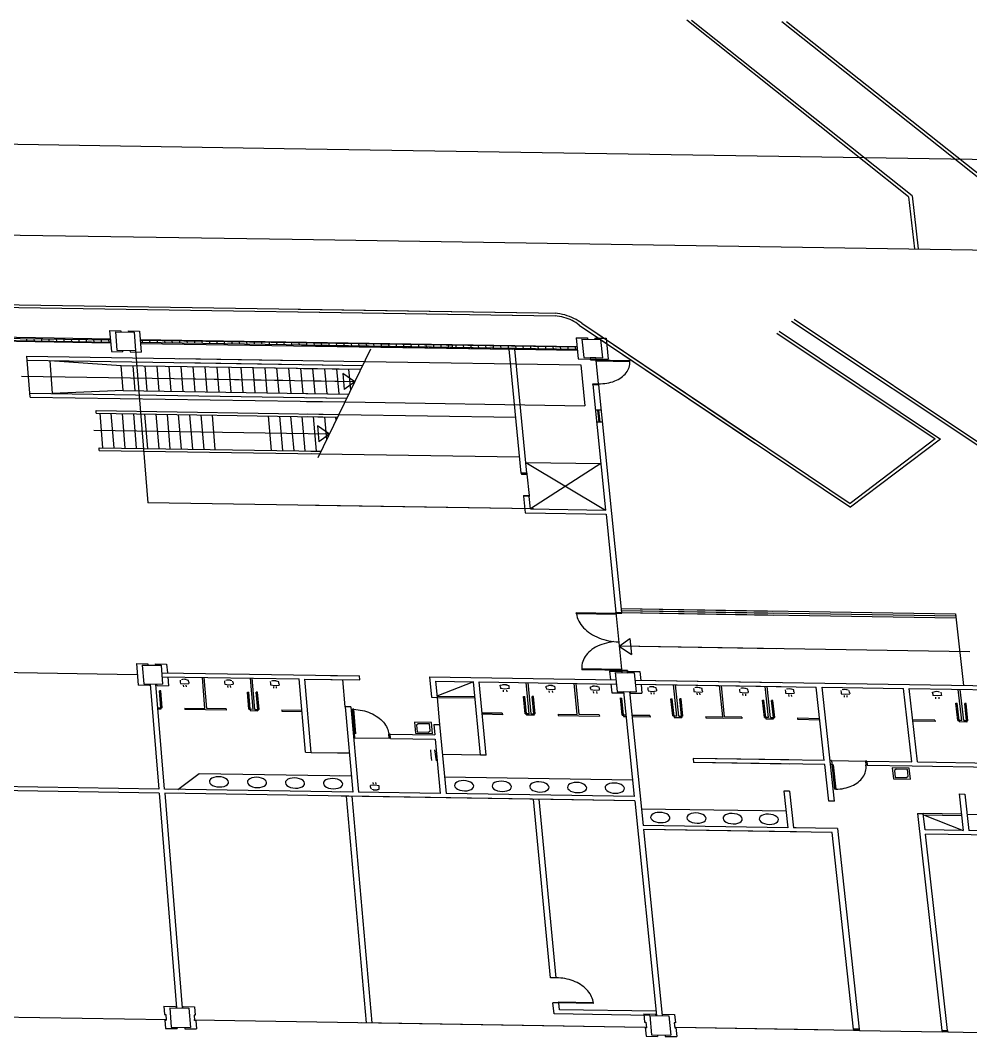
# Model space of a CAD drawing. Extents: x -68 to 264, y 51 to 115.
# Drawn here: x 74.53 to 102.49, y 85.04 to 114.97 of the extents above; entities that cross this region are included whole.
import ezdxf

# ---------------------------------------------------------------- set-up
doc = ezdxf.new("R2010")
doc.units = 0
doc.layers.get('0').update_dxf_attribs({"linetype": 'CONTINUOUS'})

msp = doc.modelspace()

# ---------------------------------------------------------------- linework, layer by layer
for p, q in [((100.662, 109.773), (94.135, 114.972)), ((100.768, 109.799), (94.275, 114.97)), ((102.782, 110.283), (96.931, 114.929)), ((102.888, 110.309), (97.071, 114.927)), ((-59.114, 113.387), (82.286, 111.201)), ((82.286, 111.201), (155.725, 110.065)), ((-59.428, 110.728), (82.523, 108.524)), ((100.662, 109.773), (100.838, 108.24)), ((100.768, 109.799), (100.947, 108.238)), ((82.523, 108.524), (156.248, 107.38)), ((63.829, 106.759), (89.773, 106.355)), ((63.879, 106.681), (90.261, 106.27)), ((82.704, 106.465), (89.773, 106.355)), ((82.711, 106.387), (90.261, 106.27)), ((89.773, 106.355), (90.26, 106.347)), ((90.333, 106.339), (90.26, 106.347)), ((90.327, 106.262), (90.261, 106.27)), ((90.392, 106.252), (90.327, 106.262)), ((90.406, 106.327), (90.333, 106.339)), ((90.457, 106.238), (90.392, 106.252)), ((90.478, 106.313), (90.406, 106.327)), ((90.548, 106.295), (90.478, 106.313)), ((90.618, 106.274), (90.548, 106.295)), ((90.686, 106.25), (90.618, 106.274)), ((90.752, 106.224), (90.686, 106.25)), ((90.52, 106.222), (90.457, 106.238)), ((90.583, 106.203), (90.52, 106.222)), ((90.644, 106.182), (90.583, 106.203)), ((90.703, 106.158), (90.644, 106.182)), ((90.76, 106.131), (90.703, 106.158)), ((90.816, 106.194), (90.752, 106.224)), ((90.815, 106.102), (90.76, 106.131)), ((90.868, 106.071), (90.815, 106.102)), ((90.877, 106.162), (90.816, 106.194)), ((90.918, 106.038), (90.868, 106.071)), ((90.936, 106.127), (90.877, 106.162)), ((90.972, 105.998), (90.918, 106.038)), ((90.991, 106.09), (90.936, 106.127)), ((90.972, 105.998), (96.142, 102.521)), ((90.972, 105.998), (98.953, 100.631)), ((91.044, 106.051), (90.991, 106.09)), ((91.044, 106.051), (96.131, 102.632)), ((91.044, 106.051), (98.941, 100.742)), ((97.222, 106.116), (106.228, 100.098)), ((97.294, 106.17), (106.214, 100.21)), ((77.174, 105.586), (64.327, 105.786)), ((64.328, 105.759), (77.176, 105.559)), ((64.332, 105.697), (77.181, 105.497)), ((77.183, 105.469), (64.334, 105.67)), ((77.153, 105.837), (77.483, 105.832)), ((77.153, 105.837), (77.203, 105.218)), ((77.321, 105.796), (77.87, 105.787)), ((77.321, 105.796), (77.365, 105.254)), ((77.483, 105.832), (77.486, 105.793)), ((77.702, 105.829), (77.706, 105.79)), ((77.702, 105.829), (78.032, 105.823)), ((77.87, 105.787), (77.914, 105.245)), ((78.032, 105.823), (78.082, 105.204)), ((96.784, 105.763), (101.447, 102.644)), ((96.855, 105.817), (101.603, 102.642)), ((74.705, 105.597), (74.709, 105.535)), ((74.924, 105.594), (74.929, 105.532)), ((75.144, 105.59), (75.149, 105.528)), ((75.363, 105.587), (75.368, 105.525)), ((75.583, 105.583), (75.588, 105.521)), ((75.803, 105.58), (75.808, 105.518)), ((76.022, 105.577), (76.027, 105.515)), ((76.242, 105.573), (76.247, 105.511)), ((76.462, 105.57), (76.467, 105.508)), ((76.681, 105.566), (76.686, 105.504)), ((76.901, 105.563), (76.906, 105.501)), ((77.121, 105.559), (77.126, 105.497)), ((78.052, 105.572), (90.907, 105.371)), ((90.91, 105.344), (78.054, 105.545)), ((90.916, 105.282), (78.06, 105.483)), ((78.062, 105.456), (89.001, 105.285)), ((78.109, 105.544), (78.114, 105.482)), ((78.329, 105.541), (78.334, 105.479)), ((78.549, 105.537), (78.554, 105.475)), ((78.768, 105.534), (78.774, 105.472)), ((78.988, 105.53), (78.993, 105.468)), ((79.208, 105.527), (79.213, 105.465)), ((79.428, 105.523), (79.433, 105.461)), ((79.647, 105.52), (79.652, 105.458)), ((79.867, 105.517), (79.872, 105.455)), ((80.087, 105.513), (80.092, 105.451)), ((80.306, 105.51), (80.312, 105.448)), ((80.526, 105.506), (80.531, 105.444)), ((80.746, 105.503), (80.751, 105.441)), ((80.966, 105.499), (80.971, 105.437)), ((81.185, 105.496), (81.191, 105.434)), ((81.405, 105.493), (81.41, 105.431)), ((81.625, 105.489), (81.63, 105.427)), ((81.844, 105.486), (81.85, 105.424)), ((82.064, 105.482), (82.07, 105.42)), ((82.284, 105.479), (82.289, 105.417)), ((82.504, 105.475), (82.509, 105.413)), ((82.723, 105.472), (82.729, 105.41)), ((82.79, 105.498), (90.907, 105.371)), ((90.91, 105.344), (82.792, 105.471)), ((90.916, 105.282), (82.797, 105.409)), ((82.8, 105.382), (89.001, 105.285)), ((82.943, 105.469), (82.949, 105.407)), ((83.163, 105.465), (83.168, 105.403)), ((83.382, 105.462), (83.388, 105.4)), ((83.602, 105.458), (83.608, 105.396)), ((83.822, 105.455), (83.828, 105.393)), ((84.042, 105.451), (84.047, 105.389)), ((84.261, 105.448), (84.267, 105.386)), ((84.481, 105.445), (84.487, 105.383)), ((84.701, 105.441), (84.707, 105.379)), ((84.921, 105.438), (84.926, 105.376)), ((85.14, 105.434), (85.146, 105.372)), ((85.36, 105.431), (85.366, 105.369)), ((85.58, 105.427), (85.586, 105.366)), ((85.8, 105.424), (85.805, 105.362)), ((86.02, 105.421), (86.025, 105.359)), ((86.239, 105.417), (86.245, 105.355)), ((86.459, 105.414), (86.465, 105.352)), ((86.679, 105.41), (86.685, 105.348)), ((86.899, 105.407), (86.904, 105.345)), ((87.118, 105.403), (87.124, 105.342)), ((87.228, 105.402), (87.234, 105.34)), ((87.338, 105.4), (87.344, 105.338)), ((87.558, 105.397), (87.564, 105.335)), ((87.778, 105.393), (87.784, 105.331)), ((87.997, 105.39), (88.003, 105.328)), ((88.217, 105.386), (88.223, 105.324)), ((88.437, 105.383), (88.443, 105.321)), ((88.657, 105.38), (88.663, 105.318)), ((88.877, 105.376), (88.883, 105.314)), ((89.096, 105.373), (89.102, 105.311)), ((89.316, 105.369), (89.322, 105.307)), ((89.536, 105.366), (89.542, 105.304)), ((89.756, 105.362), (89.762, 105.3)), ((89.976, 105.359), (89.982, 105.297)), ((90.195, 105.356), (90.202, 105.294)), ((90.415, 105.352), (90.421, 105.29)), ((90.882, 105.623), (90.944, 105.003)), ((90.882, 105.623), (91.212, 105.618)), ((91.051, 105.582), (91.105, 105.04)), ((91.051, 105.582), (91.6, 105.573)), ((91.212, 105.618), (91.215, 105.579)), ((91.431, 105.615), (91.435, 105.576)), ((91.431, 105.615), (91.761, 105.609)), ((91.6, 105.573), (91.655, 105.031)), ((91.761, 105.609), (91.824, 104.99)), ((74.721, 105.082), (82.8, 104.956)), ((74.813, 103.878), (74.721, 105.082)), ((77.203, 105.218), (77.533, 105.213)), ((77.365, 105.254), (77.914, 105.245)), ((77.53, 105.251), (77.533, 105.213)), ((77.749, 105.248), (77.753, 105.209)), ((77.753, 105.209), (78.082, 105.204)), ((77.914, 105.245), (78.278, 100.76)), ((84.833, 105.292), (83.284, 102.086)), ((89.267, 101.637), (88.913, 105.287)), ((89.078, 105.284), (88.913, 105.287)), ((89.433, 101.634), (89.078, 105.284)), ((89.078, 105.284), (90.919, 105.255)), ((90.635, 105.349), (90.641, 105.287)), ((90.855, 105.345), (90.861, 105.283)), ((74.73, 104.966), (82.74, 104.841)), ((75.39, 104.956), (75.465, 103.985)), ((75.39, 104.956), (77.494, 104.807)), ((77.494, 104.807), (82.68, 104.726)), ((77.553, 104.069), (77.494, 104.807)), ((77.906, 104.063), (77.846, 104.801)), ((78.259, 104.058), (78.199, 104.796)), ((78.612, 104.052), (78.552, 104.79)), ((78.965, 104.047), (78.904, 104.785)), ((79.218, 105.012), (84.657, 104.927)), ((79.227, 104.896), (84.601, 104.812)), ((79.318, 104.041), (79.257, 104.779)), ((79.671, 104.035), (79.609, 104.773)), ((80.024, 104.03), (79.962, 104.768)), ((80.377, 104.024), (80.315, 104.762)), ((80.73, 104.019), (80.668, 104.757)), ((81.083, 104.013), (81.02, 104.751)), ((82.837, 104.956), (84.657, 104.927)), ((82.848, 104.839), (84.601, 104.812)), ((84.657, 104.927), (91.016, 104.828)), ((90.944, 105.003), (91.301, 104.998)), ((91.016, 104.828), (91.137, 103.623)), ((91.105, 105.04), (91.655, 105.031)), ((91.297, 105.037), (91.301, 104.998)), ((91.462, 105.034), (91.297, 105.037)), ((91.301, 104.998), (91.466, 104.995)), ((91.304, 104.971), (91.301, 104.998)), ((91.304, 104.971), (92.458, 104.953)), ((91.466, 104.995), (91.462, 105.034)), ((91.466, 104.995), (91.824, 104.99)), ((91.472, 104.941), (91.466, 104.995)), ((91.539, 104.269), (91.469, 104.968)), ((91.472, 104.941), (92.461, 104.925)), ((92.437, 104.751), (92.449, 104.794)), ((92.449, 104.794), (92.457, 104.837)), ((92.457, 104.837), (92.461, 104.881)), ((92.461, 104.925), (92.458, 104.953)), ((92.461, 104.881), (92.461, 104.925)), ((82.248, 104.364), (74.561, 104.484)), ((81.436, 104.008), (81.373, 104.746)), ((81.79, 104.002), (81.726, 104.74)), ((82.006, 104.736), (84.546, 104.696)), ((82.143, 103.997), (82.078, 104.735)), ((82.496, 103.991), (82.431, 104.729)), ((82.849, 103.986), (82.784, 104.724)), ((82.858, 104.723), (84.546, 104.696)), ((83.202, 103.98), (83.136, 104.718)), ((83.555, 103.975), (83.489, 104.713)), ((83.908, 103.969), (83.842, 104.707)), ((84.364, 104.331), (84.012, 104.569)), ((84.012, 104.569), (84.054, 104.103)), ((84.25, 104.085), (84.195, 104.702)), ((92.162, 104.425), (92.206, 104.454)), ((92.206, 104.454), (92.247, 104.485)), ((92.247, 104.485), (92.285, 104.518)), ((92.285, 104.518), (92.319, 104.553)), ((92.319, 104.553), (92.35, 104.59)), ((92.35, 104.59), (92.378, 104.628)), ((92.378, 104.628), (92.401, 104.668)), ((92.401, 104.668), (92.421, 104.709)), ((92.421, 104.709), (92.437, 104.751)), ((84.364, 104.331), (79.048, 104.414)), ((84.364, 104.331), (82.891, 104.354)), ((84.364, 104.331), (84.054, 104.103)), ((91.377, 104.245), (91.374, 104.272)), ((91.374, 104.272), (91.539, 104.269)), ((91.377, 104.245), (91.748, 100.549)), ((91.377, 104.245), (91.542, 104.242)), ((91.539, 104.269), (91.602, 104.27)), ((91.542, 104.242), (91.539, 104.269)), ((91.542, 104.242), (92.218, 97.529)), ((91.602, 104.27), (91.665, 104.273)), ((91.665, 104.273), (91.727, 104.279)), ((91.727, 104.279), (91.787, 104.288)), ((91.787, 104.288), (91.847, 104.3)), ((91.847, 104.3), (91.904, 104.314)), ((91.904, 104.314), (91.96, 104.331)), ((91.96, 104.331), (92.015, 104.351)), ((92.015, 104.351), (92.066, 104.373)), ((92.066, 104.373), (92.116, 104.398)), ((92.116, 104.398), (92.162, 104.425)), ((74.804, 103.995), (84.136, 103.849)), ((74.813, 103.878), (84.08, 103.733)), ((77.553, 104.069), (75.465, 103.985)), ((77.553, 104.069), (84.192, 103.965)), ((82.923, 103.985), (84.192, 103.965)), ((82.933, 103.868), (84.136, 103.849)), ((82.944, 103.751), (84.08, 103.733)), ((84.08, 103.733), (91.137, 103.623)), ((76.754, 103.479), (83.903, 103.367)), ((76.76, 103.401), (76.754, 103.479)), ((76.76, 103.401), (83.866, 103.29)), ((76.951, 102.385), (76.87, 103.399)), ((77.282, 102.38), (77.201, 103.394)), ((77.613, 102.374), (77.531, 103.389)), ((77.944, 102.369), (77.862, 103.384)), ((78.275, 102.364), (78.192, 103.378)), ((78.606, 102.359), (78.523, 103.373)), ((78.937, 102.354), (78.853, 103.368)), ((79.268, 102.348), (79.184, 103.363)), ((79.599, 102.343), (79.515, 103.358)), ((79.93, 102.338), (79.845, 103.352)), ((80.261, 102.333), (80.176, 103.347)), ((81.917, 102.307), (81.829, 103.321)), ((82.248, 102.302), (82.159, 103.316)), ((82.579, 102.297), (82.49, 103.311)), ((82.91, 102.291), (82.821, 103.306)), ((82.976, 103.381), (83.903, 103.367)), ((82.983, 103.303), (83.866, 103.29)), ((83.241, 102.286), (83.151, 103.301)), ((83.542, 102.619), (83.482, 103.296)), ((83.821, 103.197), (83.813, 103.29)), ((83.903, 103.367), (89.104, 103.285)), ((91.618, 103.491), (91.452, 103.494)), ((91.554, 103.142), (91.518, 103.493)), ((91.587, 103.142), (91.552, 103.492)), ((83.623, 102.787), (83.271, 103.026)), ((83.271, 103.026), (83.313, 102.558)), ((91.653, 103.141), (91.488, 103.143)), ((83.623, 102.787), (76.684, 102.896)), ((83.623, 102.787), (83.028, 102.796)), ((83.623, 102.787), (83.313, 102.558)), ((76.84, 102.386), (83.38, 102.284)), ((76.847, 102.308), (76.84, 102.386)), ((101.447, 102.644), (98.941, 100.742)), ((101.603, 102.642), (98.953, 100.631)), ((76.847, 102.308), (83.343, 102.207)), ((83.073, 102.289), (83.38, 102.284)), ((83.08, 102.211), (83.343, 102.207)), ((83.343, 102.207), (89.218, 102.114)), ((89.402, 101.955), (91.748, 100.549)), ((89.402, 101.955), (91.61, 101.921)), ((91.61, 101.921), (89.535, 100.584)), ((89.433, 101.634), (89.267, 101.637)), ((89.267, 101.637), (89.27, 101.61)), ((89.27, 101.61), (89.435, 101.607)), ((89.433, 101.634), (89.435, 101.607)), ((89.435, 101.607), (89.496, 100.98)), ((89.331, 100.983), (89.333, 100.955)), ((89.331, 100.983), (89.496, 100.98)), ((89.333, 100.955), (89.38, 100.468)), ((89.499, 100.953), (89.333, 100.955)), ((89.496, 100.98), (89.499, 100.953)), ((89.535, 100.584), (89.499, 100.953)), ((89.624, 100.582), (78.278, 100.76)), ((89.624, 100.582), (83.215, 100.683)), ((89.535, 100.584), (91.748, 100.549)), ((89.38, 100.468), (91.76, 100.431)), ((91.76, 100.431), (92.051, 97.531)), ((92.206, 97.647), (96.672, 97.577)), ((92.206, 97.647), (102.043, 97.492)), ((92.212, 97.588), (96.678, 97.518)), ((92.212, 97.588), (102.05, 97.433)), ((90.888, 97.494), (90.885, 97.522)), ((92.054, 97.503), (90.885, 97.522)), ((90.888, 97.494), (90.898, 97.441)), ((92.057, 97.476), (90.888, 97.494)), ((90.898, 97.441), (90.913, 97.388)), ((90.913, 97.388), (90.932, 97.335)), ((90.932, 97.335), (90.957, 97.283)), ((90.957, 97.283), (90.985, 97.232)), ((92.051, 97.531), (92.229, 95.764)), ((92.054, 97.503), (92.051, 97.531)), ((92.051, 97.531), (92.218, 97.529)), ((92.221, 97.501), (92.054, 97.503)), ((92.218, 97.529), (96.685, 97.458)), ((92.221, 97.501), (92.218, 97.529)), ((92.218, 97.529), (102.057, 97.373)), ((102.043, 97.492), (102.285, 95.386)), ((90.985, 97.232), (91.018, 97.182)), ((91.018, 97.182), (91.056, 97.133)), ((91.056, 97.133), (91.097, 97.086)), ((91.097, 97.086), (91.143, 97.041)), ((91.143, 97.041), (91.192, 96.997)), ((91.192, 96.997), (91.244, 96.956)), ((91.244, 96.956), (91.3, 96.916)), ((91.3, 96.916), (91.36, 96.88)), ((91.36, 96.88), (91.422, 96.845)), ((91.422, 96.845), (91.486, 96.814)), ((91.486, 96.814), (91.553, 96.785)), ((91.553, 96.785), (91.622, 96.759)), ((91.622, 96.759), (91.693, 96.736)), ((91.693, 96.736), (91.765, 96.717)), ((91.765, 96.717), (91.839, 96.7)), ((91.839, 96.7), (91.913, 96.687)), ((91.913, 96.687), (91.988, 96.678)), ((91.988, 96.678), (91.916, 96.657)), ((91.988, 96.678), (92.063, 96.671)), ((92.063, 96.671), (92.138, 96.668)), ((92.151, 96.539), (92.461, 96.772)), ((92.461, 96.772), (92.509, 96.296)), ((91.299, 96.408), (91.254, 96.368)), ((91.347, 96.446), (91.299, 96.408)), ((91.399, 96.481), (91.347, 96.446)), ((91.455, 96.514), (91.399, 96.481)), ((91.513, 96.543), (91.455, 96.514)), ((91.575, 96.57), (91.513, 96.543)), ((91.639, 96.594), (91.575, 96.57)), ((91.705, 96.614), (91.639, 96.594)), ((91.774, 96.632), (91.705, 96.614)), ((91.844, 96.646), (91.774, 96.632)), ((91.916, 96.657), (91.844, 96.646)), ((96.791, 96.466), (92.151, 96.539)), ((92.151, 96.539), (92.509, 96.296)), ((102.47, 96.376), (92.151, 96.539)), ((91.075, 96.088), (91.061, 96.037)), ((91.093, 96.139), (91.075, 96.088)), ((91.117, 96.188), (91.093, 96.139)), ((91.145, 96.236), (91.117, 96.188)), ((91.177, 96.282), (91.145, 96.236)), ((91.213, 96.326), (91.177, 96.282)), ((91.254, 96.368), (91.213, 96.326)), ((64.935, 95.917), (77.965, 95.711)), ((77.939, 96.029), (78.274, 96.024)), ((77.939, 96.029), (77.991, 95.392)), ((78.11, 95.987), (78.155, 95.429)), ((78.11, 95.987), (78.667, 95.978)), ((78.274, 96.024), (78.277, 95.984)), ((78.496, 96.021), (78.499, 95.981)), ((78.496, 96.021), (78.83, 96.015)), ((78.667, 95.978), (78.712, 95.421)), ((78.83, 96.015), (78.851, 95.757)), ((91.052, 95.984), (91.047, 95.931)), ((91.047, 95.931), (91.047, 95.878)), ((91.047, 95.878), (91.05, 95.85)), ((92.219, 95.859), (91.047, 95.878)), ((92.389, 95.829), (91.05, 95.85)), ((91.061, 96.037), (91.052, 95.984)), ((91.863, 95.809), (91.889, 95.55)), ((91.863, 95.809), (92.225, 95.804)), ((92.222, 95.831), (92.225, 95.804)), ((92.392, 95.801), (92.225, 95.804)), ((92.225, 95.804), (92.229, 95.764)), ((92.389, 95.829), (92.392, 95.801)), ((92.396, 95.761), (92.392, 95.801)), ((92.392, 95.801), (92.754, 95.795)), ((92.754, 95.795), (92.78, 95.536)), ((78.684, 95.759), (84.506, 95.667)), ((78.694, 95.64), (82.733, 95.576)), ((78.861, 95.637), (78.882, 95.378)), ((79.228, 95.539), (79.232, 95.484)), ((79.232, 95.484), (79.236, 95.444)), ((79.35, 95.566), (79.266, 95.555)), ((79.35, 95.566), (79.294, 95.561)), ((79.408, 95.559), (79.35, 95.566)), ((79.478, 95.535), (79.35, 95.566)), ((79.482, 95.48), (79.478, 95.535)), ((79.482, 95.48), (79.485, 95.44)), ((79.959, 94.704), (79.882, 95.621)), ((80.014, 94.703), (79.938, 95.62)), ((80.531, 95.518), (80.536, 95.463)), ((80.653, 95.545), (80.569, 95.534)), ((80.653, 95.545), (80.597, 95.54)), ((80.711, 95.539), (80.653, 95.545)), ((80.745, 95.524), (80.653, 95.545)), ((80.785, 95.459), (80.781, 95.514)), ((81.372, 94.681), (81.294, 95.599)), ((81.428, 94.68), (81.35, 95.598)), ((81.879, 95.497), (81.883, 95.442)), ((82.001, 95.524), (81.916, 95.513)), ((82.001, 95.524), (81.945, 95.519)), ((82.058, 95.517), (82.001, 95.524)), ((82.128, 95.493), (82.001, 95.524)), ((82.133, 95.438), (82.128, 95.493)), ((82.921, 93.418), (82.733, 95.576)), ((82.9, 95.573), (84.516, 95.548)), ((83.088, 93.415), (82.9, 95.573)), ((83.656, 95.681), (84.506, 95.667)), ((83.666, 95.561), (84.516, 95.548)), ((84.086, 94.758), (84.015, 95.556)), ((84.516, 95.548), (84.506, 95.667)), ((86.567, 95.635), (92.056, 95.548)), ((86.567, 95.635), (86.622, 95.037)), ((86.745, 95.512), (87.86, 95.495)), ((86.745, 95.512), (86.79, 95.034)), ((87.86, 95.495), (86.786, 95.074)), ((88.063, 93.336), (87.86, 95.495)), ((88.027, 95.492), (92.068, 95.428)), ((88.231, 93.334), (88.027, 95.492)), ((92.034, 95.767), (92.09, 95.209)), ((92.034, 95.767), (92.591, 95.758)), ((92.229, 95.764), (92.396, 95.761)), ((92.591, 95.758), (92.647, 95.2)), ((92.613, 95.539), (96.897, 95.471)), ((92.613, 95.539), (105.993, 95.327)), ((78.325, 95.387), (77.991, 95.392)), ((78.155, 95.429), (78.712, 95.421)), ((78.35, 95.426), (78.325, 95.387)), ((78.35, 95.426), (78.599, 92.334)), ((78.767, 92.331), (78.517, 95.424)), ((78.517, 95.424), (78.548, 95.383)), ((78.548, 95.383), (78.882, 95.378)), ((78.655, 95.23), (78.616, 95.23)), ((78.657, 94.724), (78.616, 95.23)), ((78.696, 94.724), (78.655, 95.23)), ((79.236, 95.444), (79.362, 95.429)), ((79.32, 95.396), (79.324, 95.346)), ((79.362, 95.429), (79.485, 95.44)), ((79.413, 95.344), (79.409, 95.394)), ((80.536, 95.463), (80.539, 95.423)), ((80.539, 95.423), (80.665, 95.408)), ((80.623, 95.375), (80.627, 95.325)), ((80.665, 95.408), (80.789, 95.419)), ((80.716, 95.323), (80.712, 95.374)), ((80.785, 95.459), (80.789, 95.419)), ((81.249, 94.683), (81.206, 95.189)), ((81.206, 95.189), (81.245, 95.189)), ((81.288, 94.683), (81.245, 95.189)), ((81.511, 94.679), (81.468, 95.185)), ((81.507, 95.185), (81.468, 95.185)), ((81.55, 94.678), (81.507, 95.185)), ((81.883, 95.442), (81.887, 95.402)), ((81.887, 95.402), (82.013, 95.387)), ((81.971, 95.354), (81.975, 95.304)), ((82.013, 95.387), (82.137, 95.398)), ((82.065, 95.302), (82.06, 95.352)), ((82.133, 95.438), (82.137, 95.398)), ((88.649, 95.39), (88.771, 95.417)), ((88.654, 95.335), (88.649, 95.39)), ((88.654, 95.335), (88.658, 95.295)), ((88.784, 95.279), (88.658, 95.295)), ((88.715, 95.412), (88.771, 95.417)), ((88.748, 95.196), (88.743, 95.247)), ((88.771, 95.417), (88.828, 95.41)), ((88.771, 95.417), (88.858, 95.403)), ((88.771, 95.417), (88.899, 95.386)), ((88.908, 95.291), (88.784, 95.279)), ((88.832, 95.245), (88.837, 95.195)), ((88.899, 95.386), (88.904, 95.331)), ((88.904, 95.331), (88.908, 95.291)), ((89.5, 94.553), (89.411, 95.47)), ((89.555, 94.552), (89.467, 95.469)), ((89.997, 95.369), (90.119, 95.395)), ((90.003, 95.314), (89.997, 95.369)), ((90.003, 95.314), (90.006, 95.273)), ((90.133, 95.258), (90.006, 95.273)), ((90.063, 95.391), (90.119, 95.395)), ((90.096, 95.175), (90.091, 95.225)), ((90.119, 95.395), (90.177, 95.389)), ((90.119, 95.395), (90.206, 95.382)), ((90.119, 95.395), (90.247, 95.365)), ((90.256, 95.269), (90.133, 95.258)), ((90.18, 95.224), (90.185, 95.174)), ((90.247, 95.365), (90.252, 95.31)), ((90.252, 95.31), (90.256, 95.269)), ((90.913, 94.53), (90.823, 95.448)), ((90.969, 94.529), (90.879, 95.447)), ((91.301, 95.348), (91.423, 95.375)), ((91.306, 95.293), (91.301, 95.348)), ((91.306, 95.293), (91.31, 95.253)), ((91.436, 95.238), (91.31, 95.253)), ((91.367, 95.37), (91.423, 95.375)), ((91.4, 95.154), (91.395, 95.205)), ((91.423, 95.375), (91.48, 95.368)), ((91.423, 95.375), (91.51, 95.361)), ((91.423, 95.375), (91.551, 95.344)), ((91.56, 95.249), (91.436, 95.238)), ((91.484, 95.203), (91.489, 95.153)), ((91.551, 95.344), (91.556, 95.289)), ((91.556, 95.289), (91.56, 95.249)), ((91.901, 95.431), (91.927, 95.172)), ((92.09, 95.209), (92.647, 95.2)), ((92.285, 95.206), (92.261, 95.166)), ((92.596, 92.112), (92.285, 95.206)), ((92.452, 95.203), (92.849, 91.263)), ((92.452, 95.203), (92.484, 95.163)), ((92.625, 95.419), (96.91, 95.352)), ((92.625, 95.419), (97.949, 95.335)), ((92.793, 95.417), (92.819, 95.158)), ((92.989, 95.321), (92.995, 95.266)), ((92.995, 95.266), (92.999, 95.226)), ((92.999, 95.226), (93.125, 95.211)), ((93.111, 95.348), (93.026, 95.337)), ((93.111, 95.348), (93.055, 95.343)), ((93.084, 95.178), (93.089, 95.128)), ((93.168, 95.341), (93.111, 95.348)), ((93.239, 95.317), (93.111, 95.348)), ((93.125, 95.211), (93.248, 95.222)), ((93.178, 95.126), (93.173, 95.177)), ((93.244, 95.262), (93.239, 95.317)), ((93.244, 95.262), (93.248, 95.222)), ((93.845, 94.484), (93.751, 95.402)), ((93.901, 94.483), (93.806, 95.401)), ((94.337, 95.3), (94.343, 95.245)), ((94.343, 95.245), (94.347, 95.205)), ((94.347, 95.205), (94.474, 95.189)), ((94.459, 95.327), (94.375, 95.316)), ((94.459, 95.327), (94.403, 95.322)), ((94.517, 95.32), (94.459, 95.327)), ((94.587, 95.296), (94.459, 95.327)), ((94.474, 95.189), (94.597, 95.201)), ((94.593, 95.241), (94.587, 95.296)), ((94.593, 95.241), (94.597, 95.201)), ((95.195, 94.462), (95.099, 95.38)), ((95.251, 94.461), (95.155, 95.379)), ((95.686, 95.279), (95.692, 95.224)), ((95.692, 95.224), (95.696, 95.183)), ((95.696, 95.183), (95.822, 95.168)), ((95.808, 95.305), (95.723, 95.294)), ((95.808, 95.305), (95.752, 95.301)), ((95.865, 95.299), (95.808, 95.305)), ((95.936, 95.275), (95.808, 95.305)), ((95.822, 95.168), (95.946, 95.179)), ((95.942, 95.22), (95.936, 95.275)), ((95.942, 95.22), (95.946, 95.179)), ((96.545, 94.441), (96.448, 95.359)), ((96.601, 94.44), (96.503, 95.358)), ((97.035, 95.257), (97.041, 95.202)), ((97.041, 95.202), (97.045, 95.162)), ((97.157, 95.284), (97.072, 95.273)), ((97.157, 95.284), (97.1, 95.279)), ((97.214, 95.277), (97.157, 95.284)), ((97.285, 95.253), (97.157, 95.284)), ((97.291, 95.198), (97.285, 95.253)), ((97.291, 95.198), (97.295, 95.158)), ((98.184, 93.176), (97.949, 95.335)), ((98.482, 91.978), (98.117, 95.333)), ((98.117, 95.333), (100.514, 95.295)), ((98.67, 95.236), (98.677, 95.181)), ((98.677, 95.181), (98.681, 95.141)), ((98.792, 95.263), (98.708, 95.252)), ((98.792, 95.263), (98.736, 95.258)), ((98.85, 95.257), (98.792, 95.263)), ((98.885, 95.242), (98.792, 95.263)), ((98.926, 95.177), (98.92, 95.232)), ((98.926, 95.177), (98.931, 95.137)), ((100.757, 93.135), (100.514, 95.295)), ((100.682, 95.292), (106.008, 95.208)), ((100.924, 93.132), (100.682, 95.292)), ((101.367, 95.189), (101.489, 95.215)), ((101.373, 95.134), (101.367, 95.189)), ((101.433, 95.211), (101.489, 95.215)), ((101.489, 95.215), (101.546, 95.209)), ((101.489, 95.215), (101.576, 95.202)), ((101.617, 95.185), (101.623, 95.13)), ((102.233, 94.351), (102.128, 95.269)), ((102.289, 94.35), (102.184, 95.268)), ((86.622, 95.037), (86.79, 95.034)), ((86.786, 95.074), (87.901, 95.056)), ((86.79, 95.034), (86.864, 94.235)), ((86.79, 95.034), (87.905, 95.016)), ((89.377, 94.554), (89.328, 95.061)), ((89.328, 95.061), (89.367, 95.06)), ((89.416, 94.554), (89.367, 95.06)), ((89.639, 94.55), (89.59, 95.057)), ((89.629, 95.056), (89.59, 95.057)), ((89.678, 94.55), (89.629, 95.056)), ((91.927, 95.172), (92.261, 95.166)), ((92.182, 95.016), (92.221, 95.015)), ((92.232, 94.509), (92.182, 95.016)), ((92.272, 94.509), (92.221, 95.015)), ((92.484, 95.163), (92.819, 95.158)), ((93.67, 94.992), (93.709, 94.991)), ((93.722, 94.486), (93.67, 94.992)), ((93.761, 94.485), (93.709, 94.991)), ((93.971, 94.987), (93.932, 94.988)), ((93.984, 94.482), (93.932, 94.988)), ((94.023, 94.481), (93.971, 94.987)), ((94.432, 95.157), (94.438, 95.106)), ((94.527, 95.105), (94.522, 95.155)), ((95.781, 95.135), (95.787, 95.085)), ((95.876, 95.084), (95.871, 95.134)), ((96.423, 94.443), (96.369, 94.949)), ((96.369, 94.949), (96.408, 94.949)), ((96.462, 94.442), (96.408, 94.949)), ((96.685, 94.439), (96.631, 94.945)), ((96.67, 94.945), (96.631, 94.945)), ((96.724, 94.438), (96.67, 94.945)), ((97.045, 95.162), (97.171, 95.147)), ((97.13, 95.114), (97.136, 95.064)), ((97.171, 95.147), (97.295, 95.158)), ((97.225, 95.062), (97.22, 95.113)), ((98.681, 95.141), (98.807, 95.126)), ((98.766, 95.093), (98.772, 95.043)), ((98.807, 95.126), (98.931, 95.137)), ((98.861, 95.041), (98.856, 95.092)), ((101.373, 95.134), (101.378, 95.093)), ((101.504, 95.078), (101.378, 95.093)), ((101.469, 94.995), (101.464, 95.045)), ((101.628, 95.089), (101.504, 95.078)), ((101.553, 95.044), (101.559, 94.994)), ((101.623, 95.13), (101.628, 95.089)), ((78.573, 94.726), (78.657, 94.724)), ((78.66, 94.684), (78.576, 94.686)), ((78.657, 94.724), (78.66, 94.684)), ((78.696, 94.724), (78.657, 94.724)), ((79.365, 94.713), (79.959, 94.704)), ((79.365, 94.713), (79.369, 94.673)), ((80.583, 94.654), (79.369, 94.673)), ((80.58, 94.694), (80.014, 94.703)), ((80.58, 94.694), (80.583, 94.654)), ((81.249, 94.683), (81.288, 94.683)), ((81.288, 94.683), (81.291, 94.643)), ((81.372, 94.681), (81.288, 94.683)), ((81.291, 94.643), (81.515, 94.639)), ((81.428, 94.68), (81.511, 94.679)), ((81.55, 94.678), (81.511, 94.679)), ((81.511, 94.679), (81.515, 94.639)), ((82.22, 94.668), (82.223, 94.628)), ((82.22, 94.668), (82.813, 94.658)), ((82.223, 94.628), (82.816, 94.618)), ((84.086, 94.758), (84.309, 92.243)), ((84.253, 94.755), (84.086, 94.758)), ((84.253, 94.755), (84.477, 92.241)), ((84.373, 93.845), (84.298, 94.684)), ((84.337, 94.684), (84.298, 94.684)), ((84.337, 94.684), (84.402, 94.679)), ((84.401, 93.965), (84.337, 94.684)), ((84.402, 94.679), (84.466, 94.672)), ((84.466, 94.672), (84.529, 94.662)), ((84.529, 94.662), (84.592, 94.649)), ((84.592, 94.649), (84.654, 94.634)), ((84.654, 94.634), (84.715, 94.615)), ((84.715, 94.615), (84.774, 94.594)), ((84.774, 94.594), (84.832, 94.571)), ((102.11, 94.353), (102.052, 94.859)), ((102.052, 94.859), (102.092, 94.859)), ((102.149, 94.352), (102.092, 94.859)), ((102.373, 94.349), (102.315, 94.855)), ((102.354, 94.855), (102.315, 94.855)), ((102.412, 94.348), (102.354, 94.855)), ((84.832, 94.571), (84.888, 94.545)), ((84.888, 94.545), (84.942, 94.516)), ((84.942, 94.516), (84.993, 94.485)), ((84.993, 94.485), (85.042, 94.453)), ((85.042, 94.453), (85.088, 94.418)), ((85.088, 94.418), (85.131, 94.381)), ((85.131, 94.381), (85.171, 94.343)), ((85.171, 94.343), (85.208, 94.303)), ((85.208, 94.303), (85.241, 94.262)), ((86.622, 94.292), (86.121, 94.3)), ((86.121, 94.3), (86.151, 93.976)), ((86.652, 93.968), (86.622, 94.292)), ((88.707, 94.565), (88.114, 94.574)), ((88.711, 94.525), (88.117, 94.535)), ((88.707, 94.565), (88.711, 94.525)), ((89.377, 94.554), (89.416, 94.554)), ((89.416, 94.554), (89.42, 94.514)), ((89.5, 94.553), (89.416, 94.554)), ((89.643, 94.51), (89.42, 94.514)), ((89.555, 94.552), (89.639, 94.55)), ((89.678, 94.55), (89.639, 94.55)), ((89.639, 94.55), (89.643, 94.51)), ((90.348, 94.539), (90.913, 94.53)), ((90.348, 94.539), (90.352, 94.499)), ((90.352, 94.499), (91.567, 94.48)), ((91.563, 94.52), (90.969, 94.529)), ((91.563, 94.52), (91.567, 94.48)), ((92.232, 94.509), (92.272, 94.509)), ((92.355, 94.507), (92.272, 94.509)), ((92.272, 94.509), (92.276, 94.469)), ((92.276, 94.469), (92.359, 94.467)), ((93.052, 94.496), (92.523, 94.505)), ((93.056, 94.456), (92.527, 94.465)), ((93.052, 94.496), (93.056, 94.456)), ((93.722, 94.486), (93.761, 94.485)), ((93.845, 94.484), (93.761, 94.485)), ((93.761, 94.485), (93.765, 94.445)), ((93.765, 94.445), (93.989, 94.442)), ((93.901, 94.483), (93.984, 94.482)), ((93.984, 94.482), (93.989, 94.442)), ((94.023, 94.481), (93.984, 94.482)), ((94.693, 94.47), (94.697, 94.43)), ((94.693, 94.47), (95.195, 94.462)), ((94.697, 94.43), (95.227, 94.422)), ((95.757, 94.414), (95.227, 94.422)), ((95.753, 94.454), (95.251, 94.461)), ((95.753, 94.454), (95.757, 94.414)), ((96.423, 94.443), (96.462, 94.442)), ((96.462, 94.442), (96.466, 94.402)), ((96.545, 94.441), (96.462, 94.442)), ((96.466, 94.402), (96.689, 94.399)), ((96.601, 94.44), (96.685, 94.439)), ((96.724, 94.438), (96.685, 94.439)), ((96.685, 94.439), (96.689, 94.399)), ((97.394, 94.428), (98.049, 94.417)), ((97.394, 94.428), (97.398, 94.388)), ((97.398, 94.388), (98.053, 94.377)), ((101.44, 94.363), (100.785, 94.374)), ((101.445, 94.323), (100.789, 94.334)), ((101.44, 94.363), (101.445, 94.323)), ((102.11, 94.353), (102.149, 94.352)), ((102.149, 94.352), (102.154, 94.312)), ((102.233, 94.351), (102.149, 94.352)), ((102.377, 94.309), (102.154, 94.312)), ((102.289, 94.35), (102.373, 94.349)), ((102.412, 94.348), (102.373, 94.349)), ((102.373, 94.349), (102.377, 94.309)), ((85.241, 94.262), (85.27, 94.219)), ((85.27, 94.219), (85.296, 94.176)), ((85.296, 94.176), (85.319, 94.132)), ((85.319, 94.132), (85.337, 94.087)), ((85.337, 94.087), (85.351, 94.041)), ((85.351, 94.041), (85.361, 93.995)), ((85.361, 93.995), (85.368, 93.949)), ((86.236, 94.258), (86.184, 94.219)), ((86.184, 94.219), (86.203, 94.015)), ((86.203, 94.015), (86.536, 94.01)), ((86.569, 94.253), (86.236, 94.258)), ((86.536, 94.01), (86.588, 94.049)), ((86.588, 94.049), (86.569, 94.253)), ((86.696, 94.238), (86.725, 93.928)), ((86.696, 94.238), (86.864, 94.235)), ((86.864, 94.235), (87.052, 92.2)), ((84.401, 93.965), (84.323, 93.966)), ((84.373, 93.845), (84.334, 93.846)), ((84.373, 93.845), (85.378, 93.829)), ((85.407, 93.949), (85.368, 93.949)), ((85.378, 93.829), (85.368, 93.949)), ((85.417, 93.828), (85.378, 93.829)), ((85.407, 93.949), (86.725, 93.928)), ((85.417, 93.828), (85.407, 93.949)), ((85.417, 93.828), (86.736, 93.808)), ((86.151, 93.976), (86.652, 93.968)), ((86.736, 93.808), (86.884, 92.202)), ((82.921, 93.418), (83.088, 93.415)), ((83.088, 93.415), (84.206, 93.398)), ((83.857, 93.403), (84.206, 93.398)), ((86.592, 93.488), (86.606, 93.332)), ((86.775, 93.169), (86.724, 93.49)), ((86.606, 93.332), (86.621, 93.176)), ((88.063, 93.336), (86.945, 93.354)), ((88.231, 93.334), (88.063, 93.336)), ((97.141, 93.192), (94.325, 93.237)), ((94.325, 93.237), (94.338, 93.117)), ((98.184, 93.176), (94.325, 93.237)), ((97.154, 93.072), (94.338, 93.117)), ((98.197, 93.056), (94.338, 93.117)), ((98.391, 93.173), (98.352, 93.173)), ((98.391, 93.173), (98.482, 92.33)), ((98.391, 93.173), (99.397, 93.157)), ((99.437, 93.156), (99.397, 93.157)), ((99.397, 93.157), (99.411, 93.036)), ((99.437, 93.156), (99.45, 93.036)), ((99.437, 93.156), (100.757, 93.135)), ((100.924, 93.132), (104.784, 93.071)), ((79.159, 92.325), (79.791, 92.797)), ((79.791, 92.797), (84.266, 92.726)), ((98.314, 91.981), (98.197, 93.056)), ((98.443, 93.052), (98.365, 93.053)), ((98.443, 93.052), (98.522, 92.329)), ((99.368, 92.767), (99.385, 92.81)), ((99.385, 92.81), (99.398, 92.854)), ((99.398, 92.854), (99.408, 92.899)), ((99.408, 92.899), (99.413, 92.944)), ((99.414, 92.99), (99.411, 93.036)), ((99.45, 93.036), (99.411, 93.036)), ((99.413, 92.944), (99.414, 92.99)), ((99.45, 93.036), (100.77, 93.015)), ((100.685, 92.954), (100.183, 92.962)), ((100.183, 92.962), (100.22, 92.637)), ((100.3, 92.92), (100.248, 92.881)), ((100.248, 92.881), (100.271, 92.676)), ((100.633, 92.915), (100.3, 92.92)), ((100.656, 92.71), (100.633, 92.915)), ((100.721, 92.629), (100.685, 92.954)), ((100.77, 93.015), (104.798, 92.951)), ((78.599, 92.334), (64.857, 92.552)), ((80.093, 92.59), (80.087, 92.551)), ((80.087, 92.551), (80.1, 92.512)), ((80.119, 92.626), (80.093, 92.59)), ((80.1, 92.512), (80.131, 92.475)), ((80.161, 92.656), (80.119, 92.626)), ((80.218, 92.679), (80.161, 92.656)), ((80.285, 92.693), (80.218, 92.679)), ((80.358, 92.697), (80.285, 92.693)), ((80.431, 92.691), (80.358, 92.697)), ((80.501, 92.675), (80.431, 92.691)), ((80.561, 92.65), (80.501, 92.675)), ((80.609, 92.618), (80.561, 92.65)), ((80.64, 92.581), (80.609, 92.618)), ((80.622, 92.467), (80.647, 92.503)), ((80.653, 92.542), (80.64, 92.581)), ((80.647, 92.503), (80.653, 92.542)), ((81.212, 92.572), (81.206, 92.533)), ((81.206, 92.533), (81.219, 92.494)), ((81.238, 92.608), (81.212, 92.572)), ((81.219, 92.494), (81.25, 92.458)), ((81.28, 92.639), (81.238, 92.608)), ((81.337, 92.662), (81.28, 92.639)), ((81.404, 92.676), (81.337, 92.662)), ((81.476, 92.68), (81.404, 92.676)), ((81.55, 92.673), (81.476, 92.68)), ((81.62, 92.657), (81.55, 92.673)), ((81.68, 92.632), (81.62, 92.657)), ((81.728, 92.6), (81.68, 92.632)), ((81.759, 92.564), (81.728, 92.6)), ((81.741, 92.45), (81.766, 92.486)), ((81.772, 92.524), (81.759, 92.564)), ((81.766, 92.486), (81.772, 92.524)), ((82.332, 92.555), (82.325, 92.516)), ((82.325, 92.516), (82.338, 92.477)), ((82.357, 92.59), (82.332, 92.555)), ((82.399, 92.621), (82.357, 92.59)), ((82.456, 92.644), (82.399, 92.621)), ((82.523, 92.658), (82.456, 92.644)), ((82.595, 92.662), (82.523, 92.658)), ((82.669, 92.656), (82.595, 92.662)), ((82.739, 92.639), (82.669, 92.656)), ((82.799, 92.615), (82.739, 92.639)), ((82.847, 92.583), (82.799, 92.615)), ((82.879, 92.546), (82.847, 92.583)), ((82.892, 92.507), (82.879, 92.546)), ((82.885, 92.468), (82.892, 92.507)), ((83.451, 92.537), (83.444, 92.498)), ((83.444, 92.498), (83.458, 92.459)), ((83.476, 92.573), (83.451, 92.537)), ((83.518, 92.603), (83.476, 92.573)), ((83.575, 92.626), (83.518, 92.603)), ((83.642, 92.64), (83.575, 92.626)), ((83.714, 92.644), (83.642, 92.64)), ((83.788, 92.638), (83.714, 92.644)), ((83.858, 92.622), (83.788, 92.638)), ((83.919, 92.597), (83.858, 92.622)), ((83.916, 92.731), (84.266, 92.726)), ((83.966, 92.565), (83.919, 92.597)), ((83.998, 92.528), (83.966, 92.565)), ((84.011, 92.489), (83.998, 92.528)), ((84.005, 92.45), (84.011, 92.489)), ((84.901, 92.531), (84.906, 92.48)), ((84.995, 92.479), (84.991, 92.53)), ((92.547, 92.594), (87.007, 92.682)), ((87.332, 92.511), (87.307, 92.475)), ((87.374, 92.542), (87.332, 92.511)), ((87.43, 92.565), (87.374, 92.542)), ((87.497, 92.579), (87.43, 92.565)), ((87.57, 92.583), (87.497, 92.579)), ((87.644, 92.577), (87.57, 92.583)), ((87.713, 92.56), (87.644, 92.577)), ((87.774, 92.536), (87.713, 92.56)), ((87.822, 92.504), (87.774, 92.536)), ((87.854, 92.467), (87.822, 92.504)), ((88.44, 92.494), (88.415, 92.458)), ((88.482, 92.524), (88.44, 92.494)), ((88.538, 92.547), (88.482, 92.524)), ((88.605, 92.561), (88.538, 92.547)), ((88.678, 92.565), (88.605, 92.561)), ((88.752, 92.559), (88.678, 92.565)), ((88.821, 92.543), (88.752, 92.559)), ((88.882, 92.518), (88.821, 92.543)), ((88.93, 92.486), (88.882, 92.518)), ((88.962, 92.449), (88.93, 92.486)), ((89.59, 92.507), (89.548, 92.476)), ((89.646, 92.53), (89.59, 92.507)), ((89.713, 92.544), (89.646, 92.53)), ((89.786, 92.548), (89.713, 92.544)), ((89.86, 92.541), (89.786, 92.548)), ((89.93, 92.525), (89.86, 92.541)), ((89.991, 92.5), (89.93, 92.525)), ((90.039, 92.468), (89.991, 92.5)), ((90.698, 92.489), (90.656, 92.459)), ((90.755, 92.512), (90.698, 92.489)), ((90.821, 92.526), (90.755, 92.512)), ((90.894, 92.53), (90.821, 92.526)), ((90.968, 92.524), (90.894, 92.53)), ((91.038, 92.508), (90.968, 92.524)), ((91.099, 92.483), (91.038, 92.508)), ((91.147, 92.451), (91.099, 92.483)), ((91.863, 92.494), (91.807, 92.471)), ((91.93, 92.508), (91.863, 92.494)), ((92.002, 92.512), (91.93, 92.508)), ((92.076, 92.506), (92.002, 92.512)), ((92.146, 92.49), (92.076, 92.506)), ((92.207, 92.465), (92.146, 92.49)), ((99.097, 92.479), (99.142, 92.508)), ((99.142, 92.508), (99.185, 92.54)), ((99.185, 92.54), (99.224, 92.573)), ((99.224, 92.573), (99.26, 92.609)), ((99.26, 92.609), (99.292, 92.646)), ((99.292, 92.646), (99.321, 92.685)), ((99.321, 92.685), (99.346, 92.726)), ((99.346, 92.726), (99.368, 92.767)), ((100.22, 92.637), (100.721, 92.629)), ((100.271, 92.676), (100.605, 92.671)), ((100.605, 92.671), (100.656, 92.71)), ((78.609, 92.213), (64.864, 92.432)), ((78.609, 92.213), (79.119, 85.893)), ((84.309, 92.243), (78.767, 92.331)), ((92.608, 91.991), (78.777, 92.211)), ((78.777, 92.211), (79.288, 85.89)), ((80.131, 92.475), (80.179, 92.443)), ((80.179, 92.443), (80.239, 92.418)), ((80.239, 92.418), (80.309, 92.402)), ((80.309, 92.402), (80.383, 92.396)), ((80.383, 92.396), (80.456, 92.4)), ((80.456, 92.4), (80.523, 92.414)), ((80.523, 92.414), (80.579, 92.437)), ((80.579, 92.437), (80.622, 92.467)), ((81.25, 92.458), (81.298, 92.426)), ((81.298, 92.426), (81.359, 92.401)), ((81.359, 92.401), (81.428, 92.385)), ((81.428, 92.385), (81.502, 92.378)), ((81.502, 92.378), (81.575, 92.382)), ((81.575, 92.382), (81.642, 92.396)), ((81.642, 92.396), (81.699, 92.419)), ((81.699, 92.419), (81.741, 92.45)), ((82.338, 92.477), (82.37, 92.44)), ((82.37, 92.44), (82.417, 92.408)), ((82.417, 92.408), (82.478, 92.383)), ((82.478, 92.383), (82.548, 92.367)), ((82.548, 92.367), (82.621, 92.36)), ((82.621, 92.36), (82.694, 92.364)), ((82.694, 92.364), (82.761, 92.378)), ((82.761, 92.378), (82.818, 92.401)), ((82.818, 92.401), (82.86, 92.432)), ((82.86, 92.432), (82.885, 92.468)), ((83.458, 92.459), (83.489, 92.422)), ((83.489, 92.422), (83.537, 92.39)), ((83.537, 92.39), (83.598, 92.365)), ((83.598, 92.365), (83.667, 92.349)), ((83.667, 92.349), (83.741, 92.343)), ((83.741, 92.343), (83.814, 92.347)), ((83.814, 92.347), (83.881, 92.361)), ((83.881, 92.361), (83.937, 92.384)), ((83.937, 92.384), (83.98, 92.414)), ((84.309, 92.243), (83.959, 92.249)), ((83.98, 92.414), (84.005, 92.45)), ((86.884, 92.202), (84.477, 92.241)), ((84.953, 92.446), (84.829, 92.435)), ((84.833, 92.394), (84.829, 92.435)), ((84.833, 92.394), (84.838, 92.338)), ((84.873, 92.329), (84.966, 92.308)), ((84.908, 92.314), (84.966, 92.308)), ((85.08, 92.431), (84.953, 92.446)), ((84.966, 92.308), (85.089, 92.335)), ((84.966, 92.308), (85.051, 92.319)), ((84.966, 92.308), (85.022, 92.312)), ((85.084, 92.39), (85.08, 92.431)), ((85.089, 92.335), (85.084, 92.39)), ((92.596, 92.112), (87.052, 92.2)), ((87.307, 92.475), (87.301, 92.437)), ((87.301, 92.437), (87.314, 92.397)), ((87.314, 92.397), (87.346, 92.361)), ((87.346, 92.361), (87.394, 92.329)), ((87.394, 92.329), (87.454, 92.304)), ((87.454, 92.304), (87.524, 92.288)), ((87.524, 92.288), (87.598, 92.281)), ((87.598, 92.281), (87.671, 92.285)), ((87.671, 92.285), (87.738, 92.299)), ((87.738, 92.299), (87.794, 92.322)), ((87.794, 92.322), (87.836, 92.353)), ((87.836, 92.353), (87.861, 92.389)), ((87.867, 92.428), (87.854, 92.467)), ((87.861, 92.389), (87.867, 92.428)), ((88.415, 92.458), (88.409, 92.419)), ((88.409, 92.419), (88.422, 92.38)), ((88.422, 92.38), (88.454, 92.343)), ((88.454, 92.343), (88.502, 92.311)), ((88.502, 92.311), (88.563, 92.286)), ((88.563, 92.286), (88.633, 92.27)), ((88.633, 92.27), (88.707, 92.264)), ((88.707, 92.264), (88.779, 92.268)), ((88.779, 92.268), (88.846, 92.282)), ((88.846, 92.282), (88.903, 92.305)), ((88.903, 92.305), (88.945, 92.335)), ((88.945, 92.335), (88.97, 92.371)), ((88.976, 92.41), (88.962, 92.449)), ((88.97, 92.371), (88.976, 92.41)), ((89.523, 92.44), (89.517, 92.401)), ((89.517, 92.401), (89.531, 92.362)), ((89.548, 92.476), (89.523, 92.44)), ((89.531, 92.362), (89.563, 92.325)), ((89.563, 92.325), (89.611, 92.294)), ((89.611, 92.294), (89.672, 92.269)), ((89.672, 92.269), (89.741, 92.252)), ((89.741, 92.252), (89.815, 92.246)), ((89.815, 92.246), (89.888, 92.25)), ((89.888, 92.25), (89.955, 92.264)), ((89.955, 92.264), (90.011, 92.287)), ((90.011, 92.287), (90.053, 92.318)), ((90.07, 92.432), (90.039, 92.468)), ((90.053, 92.318), (90.078, 92.354)), ((90.084, 92.392), (90.07, 92.432)), ((90.078, 92.354), (90.084, 92.392)), ((90.632, 92.423), (90.626, 92.384)), ((90.626, 92.384), (90.639, 92.345)), ((90.656, 92.459), (90.632, 92.423)), ((90.639, 92.345), (90.671, 92.308)), ((90.671, 92.308), (90.719, 92.276)), ((90.719, 92.276), (90.78, 92.251)), ((90.78, 92.251), (90.85, 92.235)), ((90.85, 92.235), (90.924, 92.229)), ((90.924, 92.229), (90.997, 92.233)), ((90.997, 92.233), (91.063, 92.246)), ((91.063, 92.246), (91.12, 92.27)), ((91.12, 92.27), (91.162, 92.3)), ((91.179, 92.414), (91.147, 92.451)), ((91.162, 92.3), (91.187, 92.336)), ((91.192, 92.375), (91.179, 92.414)), ((91.187, 92.336), (91.192, 92.375)), ((91.74, 92.405), (91.734, 92.366)), ((91.734, 92.366), (91.748, 92.327)), ((91.765, 92.441), (91.74, 92.405)), ((91.748, 92.327), (91.78, 92.29)), ((91.807, 92.471), (91.765, 92.441)), ((91.78, 92.29), (91.828, 92.258)), ((91.828, 92.258), (91.889, 92.233)), ((91.889, 92.233), (91.959, 92.217)), ((91.959, 92.217), (92.033, 92.211)), ((92.033, 92.211), (92.105, 92.215)), ((92.105, 92.215), (92.172, 92.229)), ((92.172, 92.229), (92.228, 92.252)), ((92.255, 92.433), (92.207, 92.465)), ((92.228, 92.252), (92.27, 92.282)), ((92.287, 92.396), (92.255, 92.433)), ((92.27, 92.282), (92.295, 92.318)), ((92.301, 92.357), (92.287, 92.396)), ((92.295, 92.318), (92.301, 92.357)), ((96.996, 92.273), (97.111, 91.195)), ((97.164, 92.27), (96.996, 92.273)), ((97.164, 92.27), (97.279, 91.193)), ((98.522, 92.329), (98.482, 92.33)), ((98.522, 92.329), (98.586, 92.331)), ((98.586, 92.331), (98.649, 92.337)), ((98.649, 92.337), (98.711, 92.345)), ((98.711, 92.345), (98.771, 92.356)), ((98.771, 92.356), (98.831, 92.37)), ((98.831, 92.37), (98.888, 92.386)), ((98.888, 92.386), (98.944, 92.405)), ((98.944, 92.405), (98.997, 92.427)), ((98.997, 92.427), (99.048, 92.452)), ((99.048, 92.452), (99.097, 92.479)), ((102.149, 92.191), (102.271, 91.113)), ((102.149, 92.191), (102.317, 92.188)), ((102.317, 92.188), (102.44, 91.11)), ((92.608, 91.991), (83.969, 92.128)), ((84.712, 85.455), (84.122, 92.126)), ((84.882, 85.453), (84.29, 92.123)), ((90.129, 86.778), (89.623, 92.038)), ((90.298, 86.776), (89.791, 92.036)), ((92.608, 91.991), (93.243, 85.666)), ((98.482, 91.978), (98.314, 91.981)), ((97.059, 91.679), (92.8, 91.747)), ((93.146, 91.606), (93.104, 91.576)), ((93.202, 91.63), (93.146, 91.606)), ((93.269, 91.644), (93.202, 91.63)), ((93.342, 91.648), (93.269, 91.644)), ((93.416, 91.641), (93.342, 91.648)), ((93.486, 91.625), (93.416, 91.641)), ((93.547, 91.6), (93.486, 91.625)), ((93.595, 91.568), (93.547, 91.6)), ((94.211, 91.59), (94.169, 91.559)), ((94.267, 91.613), (94.211, 91.59)), ((94.334, 91.627), (94.267, 91.613)), ((94.407, 91.631), (94.334, 91.627)), ((94.481, 91.624), (94.407, 91.631)), ((94.551, 91.608), (94.481, 91.624)), ((94.612, 91.583), (94.551, 91.608)), ((94.66, 91.551), (94.612, 91.583)), ((95.332, 91.596), (95.276, 91.573)), ((95.399, 91.61), (95.332, 91.596)), ((95.472, 91.614), (95.399, 91.61)), ((95.546, 91.607), (95.472, 91.614)), ((95.616, 91.591), (95.546, 91.607)), ((95.677, 91.566), (95.616, 91.591)), ((96.464, 91.593), (96.397, 91.579)), ((96.537, 91.597), (96.464, 91.593)), ((96.611, 91.59), (96.537, 91.597)), ((96.681, 91.574), (96.611, 91.59)), ((100.927, 91.617), (101.644, 85.225)), ((100.927, 91.617), (101.095, 91.615)), ((102.216, 91.597), (101.095, 91.615)), ((101.149, 91.131), (101.095, 91.615)), ((102.384, 91.594), (106.645, 91.527)), ((93.079, 91.54), (93.074, 91.501)), ((93.074, 91.501), (93.087, 91.462)), ((93.104, 91.576), (93.079, 91.54)), ((93.087, 91.462), (93.119, 91.425)), ((93.119, 91.425), (93.168, 91.393)), ((93.168, 91.393), (93.229, 91.368)), ((93.229, 91.368), (93.299, 91.352)), ((93.299, 91.352), (93.373, 91.345)), ((93.373, 91.345), (93.446, 91.349)), ((93.446, 91.349), (93.512, 91.363)), ((93.512, 91.363), (93.569, 91.386)), ((93.569, 91.386), (93.611, 91.417)), ((93.627, 91.531), (93.595, 91.568)), ((93.611, 91.417), (93.635, 91.453)), ((93.641, 91.492), (93.627, 91.531)), ((93.635, 91.453), (93.641, 91.492)), ((94.144, 91.523), (94.139, 91.484)), ((94.139, 91.484), (94.152, 91.445)), ((94.169, 91.559), (94.144, 91.523)), ((94.152, 91.445), (94.184, 91.408)), ((94.184, 91.408), (94.233, 91.376)), ((94.233, 91.376), (94.294, 91.351)), ((94.294, 91.351), (94.364, 91.335)), ((94.364, 91.335), (94.438, 91.328)), ((94.438, 91.328), (94.511, 91.332)), ((94.511, 91.332), (94.578, 91.346)), ((94.578, 91.346), (94.634, 91.369)), ((94.634, 91.369), (94.676, 91.4)), ((94.692, 91.514), (94.66, 91.551)), ((94.676, 91.4), (94.7, 91.436)), ((94.706, 91.475), (94.692, 91.514)), ((94.7, 91.436), (94.706, 91.475)), ((95.209, 91.506), (95.204, 91.467)), ((95.204, 91.467), (95.218, 91.428)), ((95.234, 91.542), (95.209, 91.506)), ((95.218, 91.428), (95.25, 91.391)), ((95.276, 91.573), (95.234, 91.542)), ((95.25, 91.391), (95.298, 91.359)), ((95.298, 91.359), (95.359, 91.334)), ((95.359, 91.334), (95.429, 91.318)), ((95.429, 91.318), (95.503, 91.311)), ((95.503, 91.311), (95.576, 91.315)), ((95.576, 91.315), (95.643, 91.329)), ((95.643, 91.329), (95.699, 91.352)), ((95.725, 91.534), (95.677, 91.566)), ((95.699, 91.352), (95.741, 91.383)), ((95.757, 91.497), (95.725, 91.534)), ((95.741, 91.383), (95.766, 91.419)), ((95.771, 91.458), (95.757, 91.497)), ((95.766, 91.419), (95.771, 91.458)), ((96.275, 91.489), (96.269, 91.45)), ((96.269, 91.45), (96.283, 91.411)), ((96.299, 91.525), (96.275, 91.489)), ((96.283, 91.411), (96.315, 91.374)), ((96.341, 91.556), (96.299, 91.525)), ((96.315, 91.374), (96.363, 91.342)), ((96.397, 91.579), (96.341, 91.556)), ((96.363, 91.342), (96.425, 91.317)), ((96.425, 91.317), (96.495, 91.301)), ((96.495, 91.301), (96.569, 91.294)), ((96.569, 91.294), (96.642, 91.298)), ((96.642, 91.298), (96.708, 91.312)), ((96.742, 91.549), (96.681, 91.574)), ((96.708, 91.312), (96.765, 91.336)), ((96.79, 91.517), (96.742, 91.549)), ((96.765, 91.336), (96.806, 91.366)), ((96.823, 91.48), (96.79, 91.517)), ((96.806, 91.366), (96.831, 91.402)), ((96.836, 91.441), (96.823, 91.48)), ((96.831, 91.402), (96.836, 91.441)), ((101.1, 91.575), (102.271, 91.113)), ((101.1, 91.575), (102.221, 91.557)), ((97.111, 91.195), (92.849, 91.263)), ((97.368, 91.07), (92.861, 91.142)), ((92.861, 91.142), (93.413, 85.664)), ((98.414, 91.054), (92.861, 91.142)), ((97.356, 91.191), (97.279, 91.193)), ((98.569, 91.172), (97.279, 91.193)), ((99.042, 85.266), (98.414, 91.054)), ((98.569, 91.172), (99.212, 85.264)), ((102.271, 91.113), (101.149, 91.131)), ((101.814, 85.222), (101.163, 91.01)), ((104.765, 90.953), (101.163, 91.01)), ((106.703, 91.043), (102.44, 91.11)), ((90.298, 86.776), (90.129, 86.778)), ((90.362, 86.774), (90.298, 86.776)), ((90.426, 86.77), (90.362, 86.774)), ((90.489, 86.763), (90.426, 86.77)), ((90.552, 86.753), (90.489, 86.763)), ((90.615, 86.74), (90.552, 86.753)), ((90.676, 86.724), (90.615, 86.74)), ((90.737, 86.705), (90.676, 86.724)), ((90.796, 86.684), (90.737, 86.705)), ((90.853, 86.66), (90.796, 86.684)), ((90.909, 86.634), (90.853, 86.66)), ((90.962, 86.606), (90.909, 86.634)), ((91.013, 86.575), (90.962, 86.606)), ((91.062, 86.542), (91.013, 86.575)), ((91.108, 86.507), (91.062, 86.542)), ((91.15, 86.47), (91.108, 86.507)), ((91.19, 86.431), (91.15, 86.47)), ((91.226, 86.391), (91.19, 86.431)), ((91.259, 86.35), (91.226, 86.391)), ((91.289, 86.307), (91.259, 86.35)), ((91.315, 86.263), (91.289, 86.307)), ((91.337, 86.219), (91.315, 86.263)), ((91.355, 86.173), (91.337, 86.219)), ((78.748, 85.94), (78.768, 85.694)), ((78.748, 85.94), (79.087, 85.934)), ((79.087, 85.934), (79.119, 85.893)), ((79.313, 85.931), (79.288, 85.89)), ((79.313, 85.931), (79.652, 85.925)), ((79.652, 85.925), (79.672, 85.68)), ((90.231, 85.715), (90.2, 86.042)), ((90.369, 86.04), (90.2, 86.042)), ((90.367, 86.064), (91.384, 86.048)), ((90.369, 86.04), (90.367, 86.064)), ((90.389, 85.835), (90.369, 86.04)), ((91.386, 86.023), (90.369, 86.04)), ((91.369, 86.128), (91.355, 86.173)), ((91.379, 86.082), (91.369, 86.128)), ((91.384, 86.048), (91.379, 86.082)), ((91.384, 86.048), (91.386, 86.023)), ((65.525, 85.763), (78.836, 85.55)), ((78.768, 85.694), (78.803, 85.693)), ((78.803, 85.693), (78.817, 85.53)), ((78.921, 85.896), (78.967, 85.322)), ((78.921, 85.896), (79.486, 85.887)), ((79.486, 85.887), (79.532, 85.313)), ((79.672, 85.68), (79.636, 85.68)), ((79.636, 85.68), (79.65, 85.516)), ((93.046, 85.67), (90.231, 85.715)), ((93.231, 85.789), (90.389, 85.835)), ((92.872, 85.713), (92.897, 85.467)), ((92.872, 85.713), (93.211, 85.708)), ((93.046, 85.67), (93.103, 85.096)), ((93.046, 85.67), (93.611, 85.661)), ((93.211, 85.708), (93.243, 85.666)), ((93.437, 85.704), (93.413, 85.664)), ((93.437, 85.704), (93.776, 85.699)), ((93.611, 85.661), (93.669, 85.086)), ((93.776, 85.699), (93.801, 85.453)), ((78.781, 85.53), (78.817, 85.53)), ((78.781, 85.53), (78.801, 85.284)), ((78.967, 85.322), (79.532, 85.313)), ((79.137, 85.32), (79.14, 85.279)), ((79.363, 85.316), (79.366, 85.275)), ((79.627, 85.537), (92.911, 85.324)), ((79.685, 85.516), (79.65, 85.516)), ((79.685, 85.516), (79.705, 85.27)), ((84.558, 85.458), (92.911, 85.324)), ((92.897, 85.467), (92.932, 85.467)), ((92.911, 85.324), (92.938, 85.057)), ((92.911, 85.324), (92.949, 85.303)), ((92.932, 85.467), (92.949, 85.303)), ((93.801, 85.453), (93.766, 85.453)), ((93.766, 85.453), (93.782, 85.289)), ((93.816, 85.309), (93.782, 85.289)), ((97.992, 85.242), (93.816, 85.309)), ((93.816, 85.309), (93.843, 85.043)), ((99.047, 85.225), (93.816, 85.309)), ((78.801, 85.284), (79.14, 85.279)), ((79.366, 85.275), (79.705, 85.27)), ((92.938, 85.057), (93.277, 85.052)), ((93.103, 85.096), (93.669, 85.086)), ((93.273, 85.093), (93.277, 85.052)), ((93.499, 85.089), (93.503, 85.048)), ((93.503, 85.048), (93.843, 85.043)), ((99.212, 85.264), (99.042, 85.266)), ((99.042, 85.266), (99.047, 85.225)), ((99.217, 85.223), (99.047, 85.225)), ((99.212, 85.264), (99.217, 85.223)), ((99.217, 85.223), (101.649, 85.184)), ((101.644, 85.225), (101.814, 85.222)), ((101.644, 85.225), (101.649, 85.184)), ((101.818, 85.181), (101.649, 85.184)), ((101.814, 85.222), (101.818, 85.181)), ((101.818, 85.181), (105.778, 85.117))]:
    msp.add_line(p, q)

doc.saveas('drawing.dxf')
